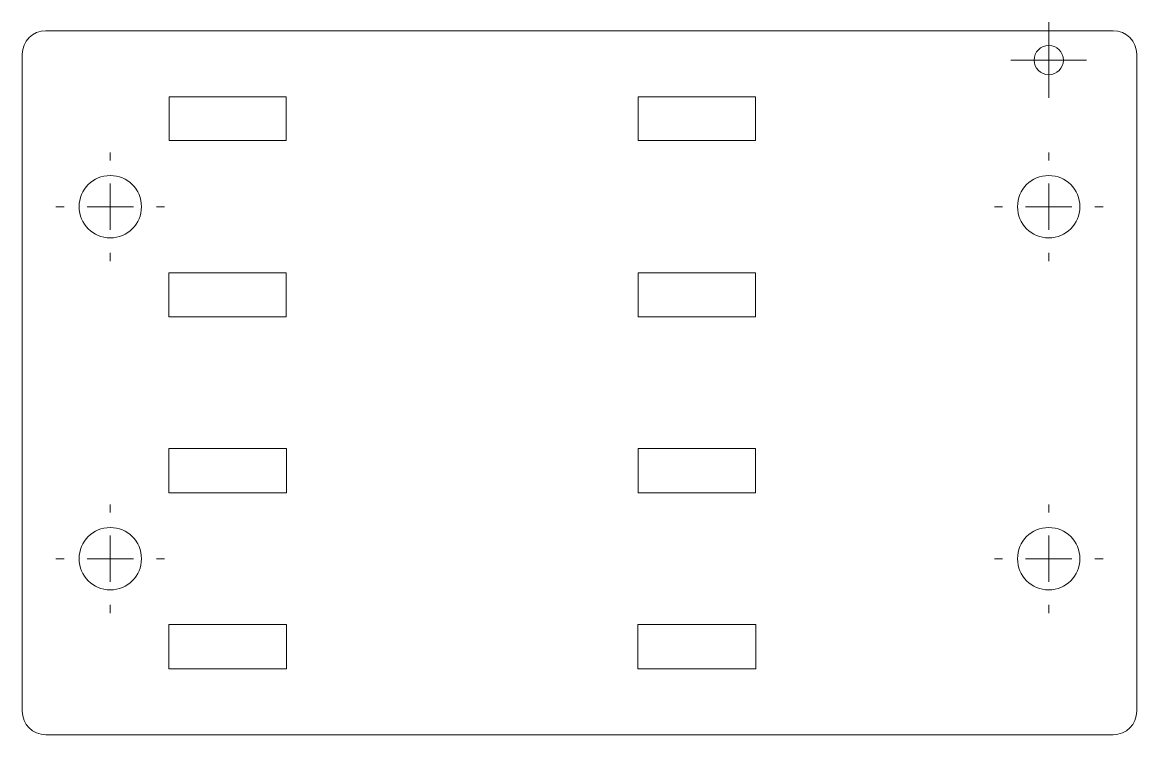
# Model space of a CAD drawing. Header units: inches. Extents: x 1.06 to 5.81, y 0.85 to 3.89.
import ezdxf

# ---------------------------------------------------------------- set-up
doc = ezdxf.new("R2010")
doc.units = ezdxf.units.IN
doc.header["$MEASUREMENT"] = 0

# ---------------------------------------------------------------- blocks, each defined once
blk = doc.blocks.new('SW_CENTERMARKSYMBOL_0')
at = {"color": 0, "linetype": 'Continuous', "lineweight": 0}
for p, q in [((0, 0.1969), (0, 0.2314)), ((0, 0), (0, 0.0984)), ((-0.1969, 0), (-0.2314, 0)), ((0, 0), (-0.0984, 0)), ((0, 0), (0, -0.0984)), ((0, 0), (0.0984, 0)), ((0.1969, 0), (0.2314, 0)), ((0, -0.1969), (0, -0.2314))]:
    blk.add_line(p, q, dxfattribs=at)
blk = doc.blocks.new('SW_CENTERMARKSYMBOL_1')
at = {"color": 0, "linetype": 'Continuous', "lineweight": 0}
for p, q in [((0, 0.1969), (0, 0.2314)), ((0, 0), (0, 0.0984)), ((-0.1969, 0), (-0.2314, 0)), ((0, 0), (-0.0984, 0)), ((0, 0), (0, -0.0984)), ((0, 0), (0.0984, 0)), ((0.1969, 0), (0.2314, 0)), ((0, -0.1969), (0, -0.2314))]:
    blk.add_line(p, q, dxfattribs=at)
blk = doc.blocks.new('SW_CENTERMARKSYMBOL_2')
at = {"color": 0, "linetype": 'Continuous', "lineweight": 0}
for p, q in [((0, 0.1969), (0, 0.2314)), ((0, 0), (0, 0.0984)), ((-0.1969, 0), (-0.2314, 0)), ((0, 0), (-0.0984, 0)), ((0, 0), (0, -0.0984)), ((0, 0), (0.0984, 0)), ((0.1969, 0), (0.2314, 0)), ((0, -0.1969), (0, -0.2314))]:
    blk.add_line(p, q, dxfattribs=at)
blk = doc.blocks.new('SW_CENTERMARKSYMBOL_3')
at = {"color": 0, "linetype": 'Continuous', "lineweight": 0}
for p, q in [((0, 0.1969), (0, 0.2314)), ((0, 0), (0, 0.0984)), ((-0.1969, 0), (-0.2314, 0)), ((0, 0), (-0.0984, 0)), ((0, 0), (0, -0.0984)), ((0, 0), (0.0984, 0)), ((0.1969, 0), (0.2314, 0)), ((0, -0.1969), (0, -0.2314))]:
    blk.add_line(p, q, dxfattribs=at)
blk = doc.blocks.new('SW_CENTERMARKSYMBOL_4')
at = {"color": 0, "linetype": 'Continuous', "lineweight": 0}
for p, q in [((0, 0.0984), (0, 0.1609)), ((0, 0), (0, 0.0984)), ((-0.0984, 0), (-0.1609, 0)), ((0, 0), (-0.0984, 0)), ((0, 0), (0, -0.0984)), ((0, 0), (0.0984, 0)), ((0.0984, 0), (0.1609, 0)), ((0, -0.0984), (0, -0.1609))]:
    blk.add_line(p, q, dxfattribs=at)

msp = doc.modelspace()

# ---------------------------------------------------------------- linework, layer by layer
at = {"color": 7, "linetype": 'Continuous', "lineweight": 15}
for p, q in [((5.7107, 3.8537), (1.1607, 3.8537)), ((1.0607, 3.7537), (1.0607, 0.9537)), ((5.8107, 0.9537), (5.8107, 3.7537)), ((2.1852, 3.572), (1.6862, 3.572)), ((1.6862, 3.572), (1.6862, 3.3855)), ((2.1852, 3.3855), (2.1852, 3.572)), ((4.1852, 3.572), (3.6862, 3.572)), ((3.6862, 3.572), (3.6862, 3.3855)), ((4.1852, 3.3855), (4.1852, 3.572)), ((1.6862, 3.3855), (2.1852, 3.3855)), ((3.6862, 3.3855), (4.1852, 3.3855)), ((2.1857, 2.8225), (1.6857, 2.8225)), ((1.6857, 2.8225), (1.6857, 2.635)), ((2.1857, 2.635), (2.1857, 2.8225)), ((4.1857, 2.8225), (3.6857, 2.8225)), ((3.6857, 2.8225), (3.6857, 2.635)), ((4.1857, 2.635), (4.1857, 2.8225)), ((1.6857, 2.635), (2.1857, 2.635)), ((3.6857, 2.635), (4.1857, 2.635)), ((2.1862, 2.073), (1.6852, 2.073)), ((1.6852, 2.073), (1.6852, 1.8845)), ((2.1862, 1.8845), (2.1862, 2.073)), ((4.1862, 2.073), (3.6852, 2.073)), ((3.6852, 2.073), (3.6852, 1.8845)), ((4.1862, 1.8845), (4.1862, 2.073)), ((1.6852, 1.8845), (2.1862, 1.8845)), ((3.6852, 1.8845), (4.1862, 1.8845)), ((2.1867, 1.3235), (1.6847, 1.3235)), ((1.6847, 1.3235), (1.6847, 1.134)), ((2.1867, 1.134), (2.1867, 1.3235)), ((4.1867, 1.3235), (3.6847, 1.3235)), ((3.6847, 1.3235), (3.6847, 1.134)), ((4.1867, 1.134), (4.1867, 1.3235)), ((1.6847, 1.134), (2.1867, 1.134)), ((3.6847, 1.134), (4.1867, 1.134)), ((1.1607, 0.8537), (5.7107, 0.8537))]:
    msp.add_line(p, q, dxfattribs=at)
for centre, radius in [((5.4357, 3.7287), 0.0625), ((1.4357, 3.1037), 0.133), ((5.4357, 3.1037), 0.133), ((1.4357, 1.6037), 0.133), ((5.4357, 1.6037), 0.133)]:
    msp.add_circle(centre, radius, dxfattribs=at)
for centre, start, end in [((1.1607, 3.7537), 90, 180), ((5.7107, 3.7537), 0, 90), ((1.1607, 0.9537), 180, 270), ((5.7107, 0.9537), 270, 0)]:
    msp.add_arc(centre, 0.1, start, end, dxfattribs=at)

# ---------------------------------------------------------------- block references
at = {"color": 7, "linetype": 'Continuous', "lineweight": 0}
for name, p in [('SW_CENTERMARKSYMBOL_4', (5.4357, 3.7287)), ('SW_CENTERMARKSYMBOL_3', (1.4357, 3.1037)), ('SW_CENTERMARKSYMBOL_2', (5.4357, 3.1037)), ('SW_CENTERMARKSYMBOL_1', (1.4357, 1.6037)), ('SW_CENTERMARKSYMBOL_0', (5.4357, 1.6037))]:
    msp.add_blockref(name, p, dxfattribs=at)

doc.saveas('drawing.dxf')
